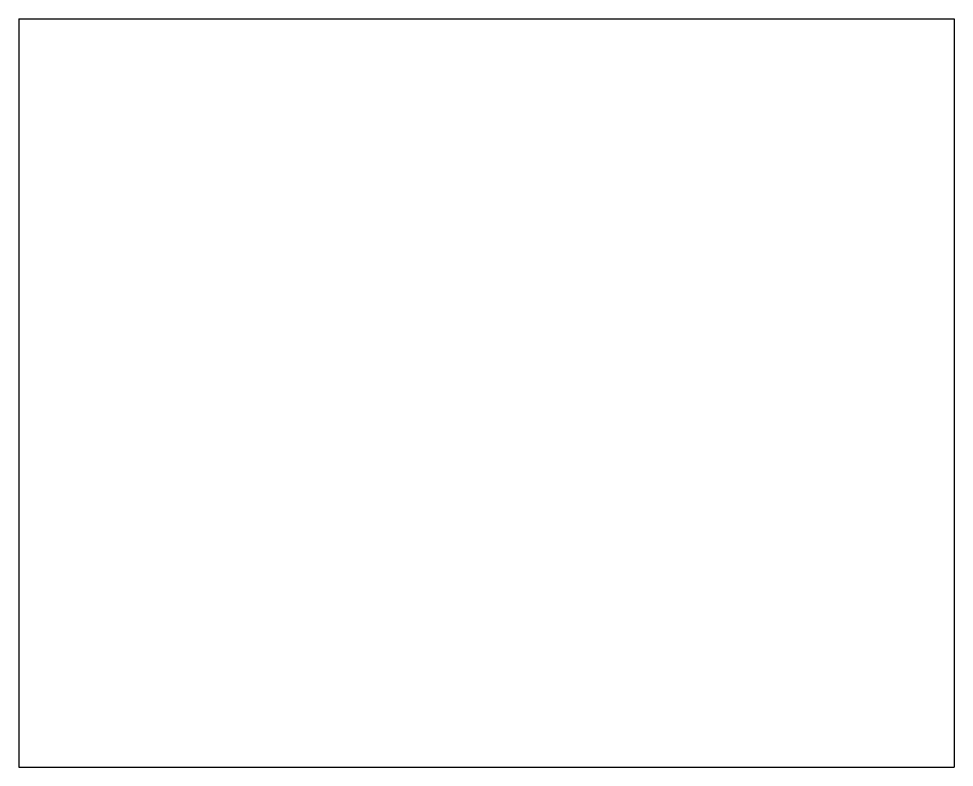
# Model space of a CAD drawing. Header units: millimetres. Extents: x -5 to 5, y -4 to 4.
import ezdxf

# ---------------------------------------------------------------- set-up
doc = ezdxf.new("R2010")
doc.units = ezdxf.units.MM

msp = doc.modelspace()

# ---------------------------------------------------------------- linework, layer by layer
for p, q in [((-5, 4), (-5, -4)), ((-5, 4), (5, 4)), ((5, 4), (5, -4)), ((-5, -4), (5, -4))]:
    msp.add_line(p, q)

doc.saveas('drawing.dxf')
